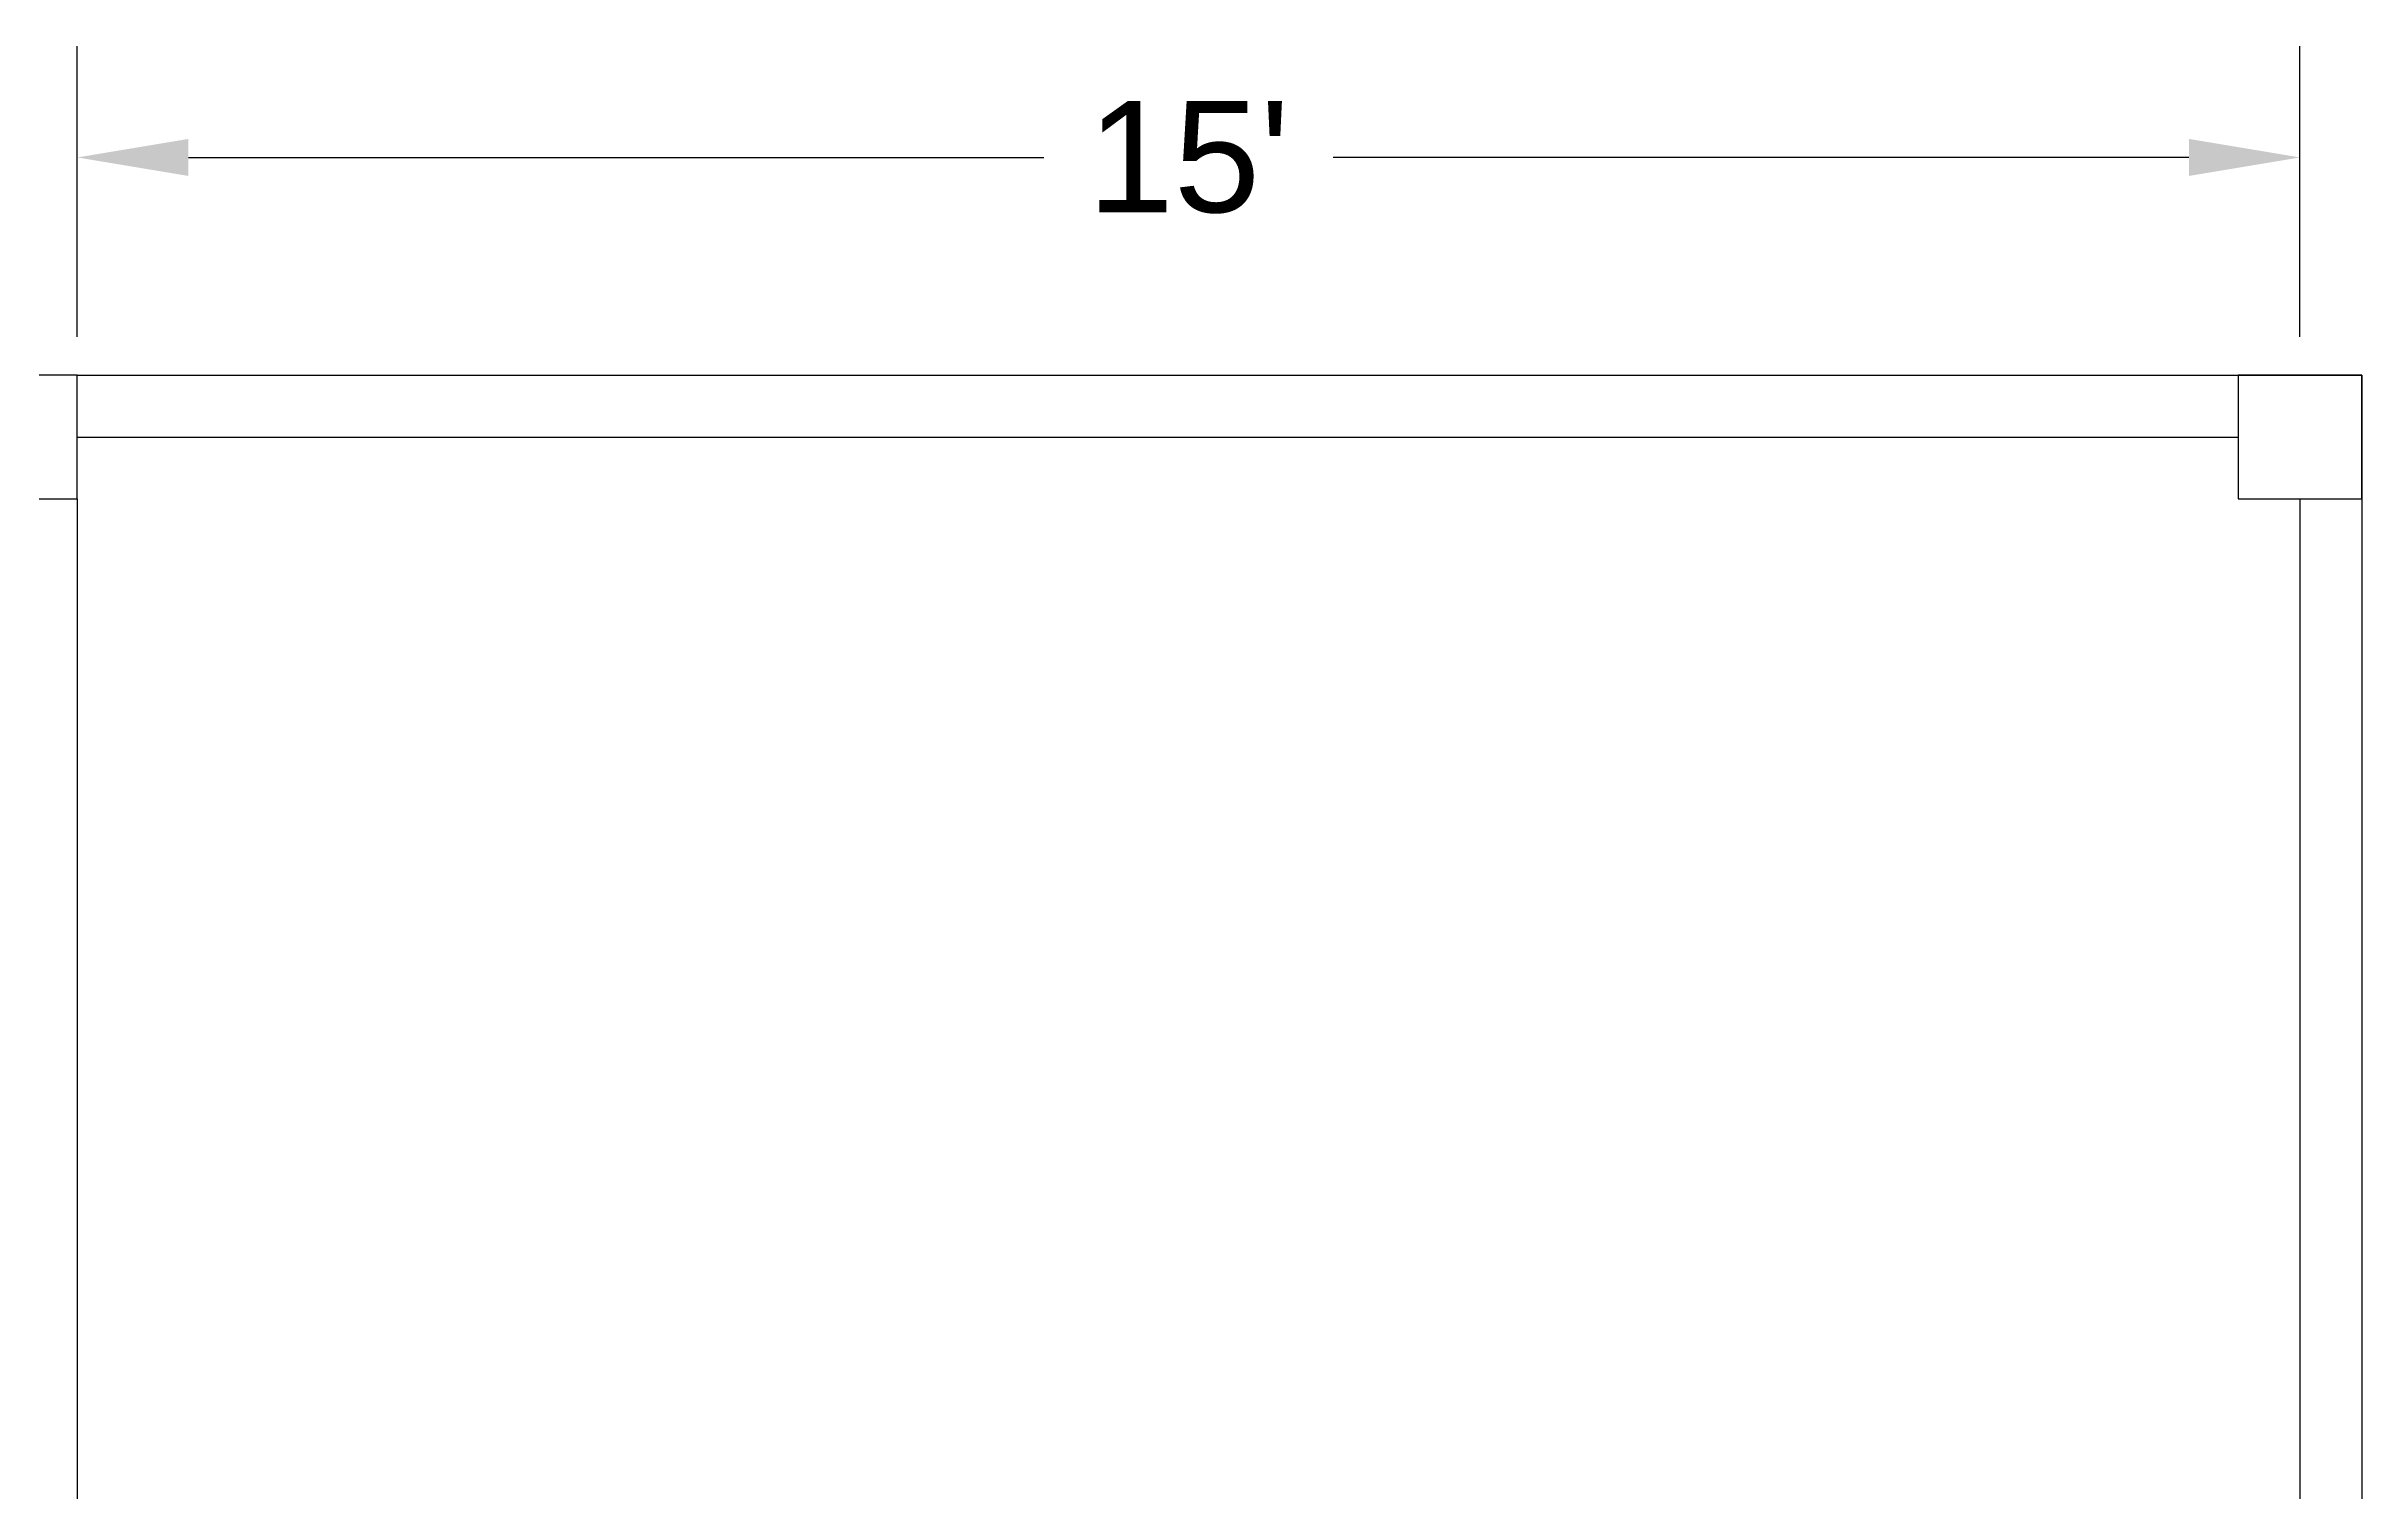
# Model space of a CAD drawing. Header units: inches. Extents: x 18 to 466, y 0 to 309.
# Drawn here: x 254.1 to 441.6, y 191.4 to 308.5 of the extents above; entities that cross this region are included whole.
import ezdxf

# ---------------------------------------------------------------- set-up
doc = ezdxf.new("R2010")
doc.units = ezdxf.units.IN
doc.header["$MEASUREMENT"] = 0
doc.styles.get("Standard").update_dxf_attribs({"font": 'arial.ttf'})
doc.dimstyles.new('Annotative', dxfattribs={"dimscale": 0, "dimtxt": 0.18, "dimasz": 0.18, "dimexe": 0.18, "dimexo": 0.0625, "dimgap": 0.09, "dimtad": 0, "dimtih": 1, "dimtoh": 1, "dimdec": 1, "dimzin": 0, "dimdsep": 46, "dimlunit": 4, "dimtxsty": 'Standard', "dimcen": 0.09, "dimadec": 0, "dimazin": 0, "dimtfac": 1, "dimtdec": 1, "dimtofl": 0, "dimtmove": 0, "dimatfit": 3, "dimfxl": 1, "dimtolj": 1, "dimtzin": 0, "dimarcsym": 0})

# ---------------------------------------------------------------- blocks, each defined once
blk = doc.blocks.new('*D29')
at = {"color": 0, "lineweight": -2}
for p, q in [((256.61, 284.97), (256.61, 308.49)), ((436.61, 284.97), (436.61, 308.49)), ((265.61, 299.49), (334.89, 299.49)), ((427.61, 299.49), (358.32, 299.49))]:
    blk.add_line(p, q, dxfattribs=at)
at = {"color": 0}
for points in [[(265.61, 300.99), (265.61, 297.99), (256.61, 299.49)], [(427.61, 300.99), (427.61, 297.99), (436.61, 299.49)]]:
    blk.add_solid(points, dxfattribs=at)
at = {"layer": 'Defpoints', "color": 0}
for p in [(436.61, 299.49), (256.61, 281.85), (436.61, 281.85)]:
    blk.add_point(p, dxfattribs=at)
at = {"color": 0, "insert": (346.61, 299.49), "char_height": 9, "attachment_point": 5}
blk.add_mtext("\\A1;15'", dxfattribs=at)

msp = doc.modelspace()

# ---------------------------------------------------------------- linework, layer by layer
for p, q in [((256.61, 281.85), (436.61, 281.85)), ((436.61, 281.85), (441.61, 281.85)), ((441.61, 281.85), (441.61, 276.85)), ((256.61, 276.85), (431.61, 276.85)), ((441.61, 276.85), (441.61, 156.85)), ((256.61, 271.85), (256.61, 156.85)), ((436.61, 271.85), (436.61, 156.85))]:
    msp.add_line(p, q)
for points in [[(256.61, 281.85), (246.61, 281.85), (246.61, 271.85), (256.61, 271.85)], [(441.61, 281.85), (431.61, 281.85), (431.61, 271.85), (441.61, 271.85)]]:
    msp.add_lwpolyline(points, close=True)

# ---------------------------------------------------------------- dimensions: what is measured, and where the dimension line sits
dim = msp.add_linear_dim(base=(436.61, 299.49), p1=(256.61, 281.85), p2=(436.61, 281.85), dimstyle='Annotative')
dim.commit()
dim.dimension.update_dxf_attribs({"geometry": '*D29', "text_midpoint": (346.61, 299.49)})

doc.saveas('drawing.dxf')
